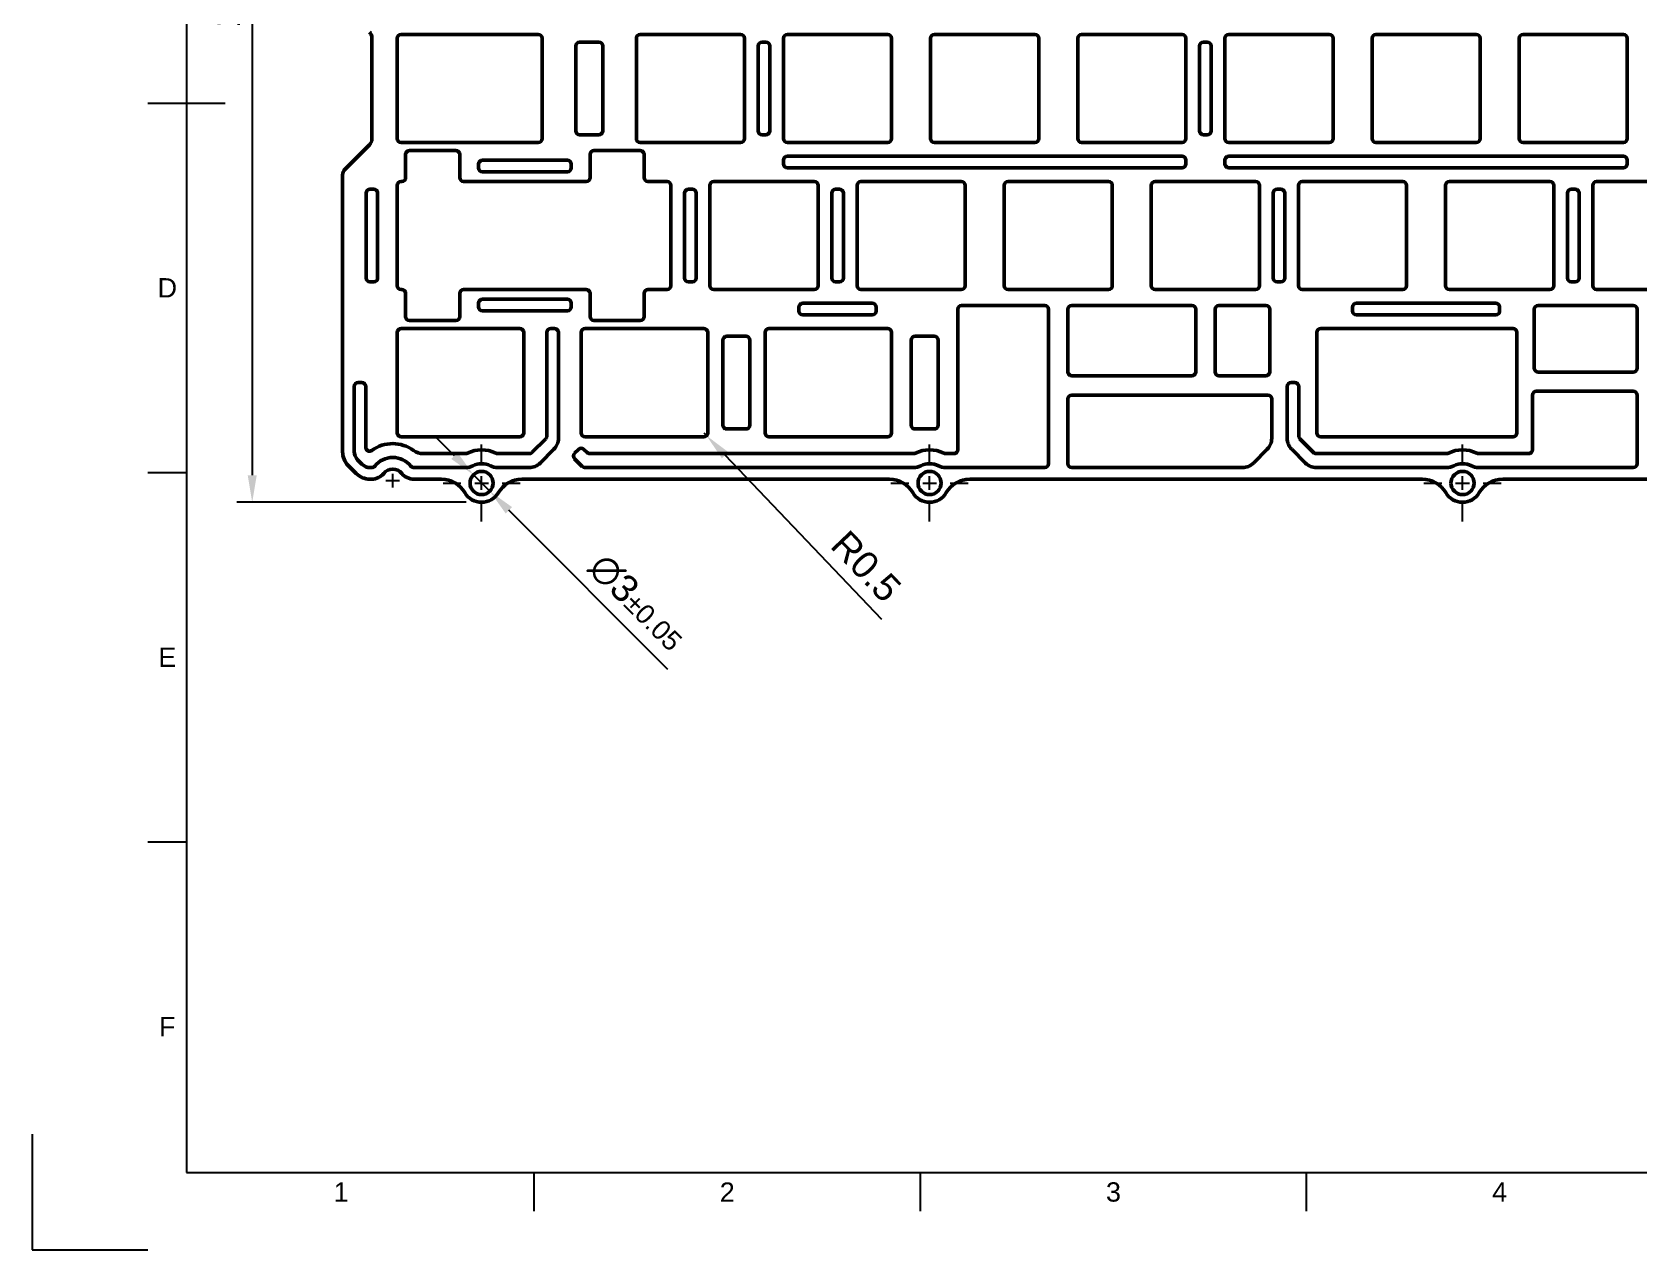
# Model space of a CAD drawing. Header units: millimetres. Extents: x 0 to 420, y 0 to 297.
# Drawn here: x 0 to 208, y 0 to 157.7 of the extents above; entities that cross this region are included whole.
import ezdxf
from ezdxf.enums import TextEntityAlignment as Align

# ---------------------------------------------------------------- set-up
doc = ezdxf.new("R2010")
doc.units = ezdxf.units.MM
doc.header["$LTSCALE"] = 0.75
doc.linetypes.add('CENTER2', pattern=[28.575, 19.05, -3.175, 3.175, -3.175])
for name, color, linetype, lineweight in [('Border', 7, 'Continuous', 25), ('Center Lines', 7, 'CENTER2', 25), ('Dimensions', 7, 'Continuous', 25), ('Visible', 7, 'Continuous', 50)]:
    doc.layers.add(name, color=color, linetype=linetype, lineweight=lineweight)
doc.styles.add('FusionTitle', font='arial.ttf')
doc.styles.get("Standard").update_dxf_attribs({"font": 'arial.ttf'})
doc.dimstyles.new('ISO-25', dxfattribs={"dimtxt": 3.5, "dimasz": 3.5, "dimexe": 2, "dimexo": 2, "dimgap": 1.5, "dimtad": 1, "dimdsep": 46, "dimtxsty": 'Standard', "dimcen": 0, "dimclrd": 256, "dimclre": 256, "dimclrt": 256, "dimazin": 2, "dimtp": 0.1, "dimtm": 0.1, "dimtfac": 0.714, "dimtmove": 0, "dimatfit": 3, "dimfxl": 1, "dimarcsym": 0})

# ---------------------------------------------------------------- blocks, each defined once
blk = doc.blocks.new('ISO_A3_SHEET')
at = {"layer": 'Border'}
for p, q in [((20, 287), (20, 10)), ((15, 148.5), (25, 148.5)), ((15, 100.66667), (20, 100.66667)), ((15, 52.83334), (20, 52.83334)), ((20, 10), (410, 10)), ((65, 5), (65, 10)), ((115, 5), (115, 10)), ((165, 5), (165, 10))]:
    blk.add_line(p, q, dxfattribs=at)
at = {"layer": 'Defpoints'}
for p, q in [((0, 15), (0, 0)), ((0, 0), (15, 0))]:
    blk.add_line(p, q, dxfattribs=at)
at = {"layer": 'Border', "style": 'FusionTitle'}
for s, p in [('D', (17.5, 124.58334)), ('E', (17.5, 76.75001)), ('F', (17.5, 28.91668)), ('1', (40, 7.5)), ('2', (90, 7.5)), ('3', (140, 7.5)), ('4', (190, 7.5))]:
    blk.add_text(s, height=2.5, dxfattribs=at).set_placement(p, align=Align.MIDDLE)
blk = doc.blocks.new('*U14')
at = {"layer": 'Center Lines', "color": 0, "ltscale": 0.75, "transparency": 16777216}
for p, q in [((0, 2.678906), (0, 5)), ((-5, 0), (-2.678906, 0)), ((2.678906, 0), (5, 0)), ((0, -5), (0, -2.678906))]:
    blk.add_line(p, q, dxfattribs=at)
at = {"layer": 'Center Lines', "color": 0, "linetype": 'Continuous', "ltscale": 0.75, "transparency": 16777216}
for p, q in [((-0.892969, 0), (0.892969, 0)), ((0, -0.892969), (0, 0.892969))]:
    blk.add_line(p, q, dxfattribs=at)
blk = doc.blocks.new('*U15')
at = {"layer": 'Center Lines', "color": 0, "ltscale": 0.75, "transparency": 16777216}
for p, q in [((0, 2.678906), (0, 5)), ((-5, 0), (-2.678906, 0)), ((2.678906, 0), (5, 0)), ((0, -5), (0, -2.678906))]:
    blk.add_line(p, q, dxfattribs=at)
at = {"layer": 'Center Lines', "color": 0, "linetype": 'Continuous', "ltscale": 0.75, "transparency": 16777216}
for p, q in [((-0.892969, 0), (0.892969, 0)), ((0, -0.892969), (0, 0.892969))]:
    blk.add_line(p, q, dxfattribs=at)
blk = doc.blocks.new('*U16')
at = {"layer": 'Center Lines', "color": 0, "ltscale": 0.75, "transparency": 16777216}
for p, q in [((0, 2.678906), (0, 5)), ((-5, 0), (-2.678906, 0)), ((2.678906, 0), (5, 0)), ((0, -5), (0, -2.678906))]:
    blk.add_line(p, q, dxfattribs=at)
at = {"layer": 'Center Lines', "color": 0, "linetype": 'Continuous', "ltscale": 0.75, "transparency": 16777216}
for p, q in [((-0.892969, 0), (0.892969, 0)), ((0, -0.892969), (0, 0.892969))]:
    blk.add_line(p, q, dxfattribs=at)
blk = doc.blocks.new('*U17')
at = {"layer": 'Center Lines', "color": 0, "linetype": 'Continuous', "ltscale": 0.75, "transparency": 16777216}
for p, q in [((-0.892969, 0), (0.892969, 0)), ((0, -0.892969), (0, 0.892969))]:
    blk.add_line(p, q, dxfattribs=at)
blk = doc.blocks.new('*D28')
at = {"layer": 'Defpoints', "color": 0, "transparency": 16777216}
for p in [(58.195471, 227.806452), (28.496986, 96.806952), (58.195471, 96.806952)]:
    blk.add_point(p, dxfattribs=at)
at = {"layer": 'Dimensions', "lineweight": -2, "transparency": 16777216}
for p, q in [((56.195471, 227.806452), (26.496986, 227.806452)), ((28.496986, 224.306452), (28.496986, 100.306952)), ((56.195471, 96.806952), (26.496986, 96.806952))]:
    blk.add_line(p, q, dxfattribs=at)
at = {"layer": 'Dimensions', "transparency": 16777216}
for points in [[(27.913653, 224.306452), (29.08032, 224.306452), (28.496986, 227.806452)], [(27.913653, 100.306952), (29.08032, 100.306952), (28.496986, 96.806952)]]:
    blk.add_solid(points, dxfattribs=at)
at = {"layer": 'Dimensions', "transparency": 16777216, "insert": (25.208787, 162.306702), "char_height": 3.5, "attachment_point": 5, "rotation": 90}
blk.add_mtext('131', dxfattribs=at)
blk = doc.blocks.new('*D31')
at = {"layer": 'Defpoints', "color": 0, "transparency": 16777216}
for p in [(57.135953, 100.368752), (59.25499, 98.245151)]:
    blk.add_point(p, dxfattribs=at)
at = {"layer": 'Dimensions', "lineweight": -2, "transparency": 16777216}
for p, q in [((54.663743, 102.846287), (52.191533, 105.323822)), ((57.135953, 100.368752), (59.25499, 98.245151)), ((82.307444, 75.14304), (61.727199, 95.767616))]:
    blk.add_line(p, q, dxfattribs=at)
at = {"layer": 'Dimensions', "transparency": 16777216}
for points in [[(55.076666, 103.258322), (54.250821, 102.434252), (57.135953, 100.368752)], [(62.140122, 96.179651), (61.314277, 95.355581), (59.25499, 98.245151)]]:
    blk.add_solid(points, dxfattribs=at)
at = {"layer": 'Dimensions', "transparency": 16777216, "insert": (78.383373, 83.867681), "char_height": 3.5, "attachment_point": 5, "rotation": 314.93837785}
blk.add_mtext('∅3{\\H2.499;±0.05}', dxfattribs=at)
blk = doc.blocks.new('*D32')
at = {"layer": 'Defpoints', "color": 0, "transparency": 16777216}
for p in [(86.964971, 105.800452), (87.309836, 105.438419)]:
    blk.add_point(p, dxfattribs=at)
at = {"layer": 'Dimensions', "lineweight": -2, "transparency": 16777216}
for p, q in [((86.964971, 105.800452), (87.309836, 105.438419)), ((109.993093, 81.625951), (89.723893, 102.904186))]:
    blk.add_line(p, q, dxfattribs=at)
at = {"layer": 'Dimensions', "transparency": 16777216}
blk.add_solid([(90.146265, 103.306529), (89.301521, 102.501844), (87.309836, 105.438419)], dxfattribs=at)
at = {"layer": 'Dimensions', "transparency": 16777216, "insert": (107.976778, 88.50828), "char_height": 3.5, "attachment_point": 5, "rotation": 313.60876588}
blk.add_mtext('R0.5', dxfattribs=at)

msp = doc.modelspace()

# ---------------------------------------------------------------- linework, layer by layer
at = {"layer": 'Visible'}
for p, q in [((43.983596, 156.986238, 0.75), (43.983596, 143.814665, 0.75)), ((47.271221, 143.900452, 0.75), (47.271221, 156.900452, 0.75)), ((47.771221, 157.400452, 0.75), (65.533721, 157.400452, 0.75)), ((66.033721, 156.900452, 0.75), (66.033721, 143.900452, 0.75)), ((70.880596, 156.400452, 0.75), (73.380596, 156.400452, 0.75)), ((78.227471, 143.900452, 0.75), (78.227471, 156.900452, 0.75)), ((78.727471, 157.400452, 0.75), (91.727471, 157.400452, 0.75)), ((92.227471, 156.900452, 0.75), (92.227471, 143.900452, 0.75)), ((94.502471, 156.400452, 0.75), (95.002471, 156.400452, 0.75)), ((97.277471, 143.900452, 0.75), (97.277471, 156.900452, 0.75)), ((97.777471, 157.400452, 0.75), (110.777471, 157.400452, 0.75)), ((111.277471, 156.900452, 0.75), (111.277471, 143.900452, 0.75)), ((116.327471, 143.900452, 0.75), (116.327471, 156.900452, 0.75)), ((116.827471, 157.400452, 0.75), (129.827471, 157.400452, 0.75)), ((130.327471, 156.900452, 0.75), (130.327471, 143.900452, 0.75)), ((135.377471, 143.900452, 0.75), (135.377471, 156.900452, 0.75)), ((135.877471, 157.400452, 0.75), (148.877471, 157.400452, 0.75)), ((149.377471, 156.900452, 0.75), (149.377471, 143.900452, 0.75)), ((151.652471, 156.400452, 0.75), (152.152471, 156.400452, 0.75)), ((154.427471, 143.900452, 0.75), (154.427471, 156.900452, 0.75)), ((154.927471, 157.400452, 0.75), (167.927471, 157.400452, 0.75)), ((168.427471, 156.900452, 0.75), (168.427471, 143.900452, 0.75)), ((173.477471, 143.900452, 0.75), (173.477471, 156.900452, 0.75)), ((173.977471, 157.400452, 0.75), (186.977471, 157.400452, 0.75)), ((187.477471, 156.900452, 0.75), (187.477471, 143.900452, 0.75)), ((192.527471, 143.900452, 0.75), (192.527471, 156.900452, 0.75)), ((193.027471, 157.400452, 0.75), (206.027471, 157.400452, 0.75)), ((206.527471, 156.900452, 0.75), (206.527471, 143.900452, 0.75)), ((70.380596, 144.900452, 0.75), (70.380596, 155.900452, 0.75)), ((73.880596, 155.900452, 0.75), (73.880596, 144.900452, 0.75)), ((94.002471, 144.900452, 0.75), (94.002471, 155.900452, 0.75)), ((95.502471, 155.900452, 0.75), (95.502471, 144.900452, 0.75)), ((151.152471, 144.900452, 0.75), (151.152471, 155.900452, 0.75)), ((152.652471, 155.900452, 0.75), (152.652471, 144.900452, 0.75)), ((73.380596, 144.400452, 0.75), (70.880596, 144.400452, 0.75)), ((95.002471, 144.400452, 0.75), (94.502471, 144.400452, 0.75)), ((152.152471, 144.400452, 0.75), (151.652471, 144.400452, 0.75)), ((43.690703, 143.107559, 0.75), (40.488864, 139.90572, 0.75)), ((65.533721, 143.400452, 0.75), (47.771221, 143.400452, 0.75)), ((48.358221, 138.850452, 0.75), (48.358221, 141.850452, 0.75)), ((48.858221, 142.350452, 0.75), (54.858221, 142.350452, 0.75)), ((55.358221, 141.850452, 0.75), (55.358221, 138.850452, 0.75)), ((72.234221, 138.850452, 0.75), (72.234221, 141.850452, 0.75)), ((72.734221, 142.350452, 0.75), (78.734221, 142.350452, 0.75)), ((91.727471, 143.400452, 0.75), (78.727471, 143.400452, 0.75)), ((79.234221, 141.850452, 0.75), (79.234221, 138.850452, 0.75)), ((110.777471, 143.400452, 0.75), (97.777471, 143.400452, 0.75)), ((97.777471, 141.625452, 0.75), (148.877471, 141.625452, 0.75)), ((129.827471, 143.400452, 0.75), (116.827471, 143.400452, 0.75)), ((148.877471, 143.400452, 0.75), (135.877471, 143.400452, 0.75)), ((167.927471, 143.400452, 0.75), (154.927471, 143.400452, 0.75)), ((154.927471, 141.625452, 0.75), (206.027471, 141.625452, 0.75)), ((186.977471, 143.400452, 0.75), (173.977471, 143.400452, 0.75)), ((206.027471, 143.400452, 0.75), (193.027471, 143.400452, 0.75)), ((57.796221, 140.100452, 0.75), (57.796221, 140.600452, 0.75)), ((58.296221, 141.100452, 0.75), (69.296221, 141.100452, 0.75)), ((69.296221, 139.600452, 0.75), (58.296221, 139.600452, 0.75)), ((69.796221, 140.600452, 0.75), (69.796221, 140.100452, 0.75)), ((97.277471, 140.625452, 0.75), (97.277471, 141.125452, 0.75)), ((148.877471, 140.125452, 0.75), (97.777471, 140.125452, 0.75)), ((149.377471, 141.125452, 0.75), (149.377471, 140.625452, 0.75)), ((154.427471, 140.625452, 0.75), (154.427471, 141.125452, 0.75)), ((206.027471, 140.125452, 0.75), (154.927471, 140.125452, 0.75)), ((206.527471, 141.125452, 0.75), (206.527471, 140.625452, 0.75)), ((40.195971, 103.342486, 0.75), (40.195971, 139.198613, 0.75)), ((43.733846, 137.350452, 0.75), (44.233846, 137.350452, 0.75)), ((47.271221, 124.850452, 0.75), (47.271221, 137.850452, 0.75)), ((47.771221, 138.350452, 0.75), (47.858221, 138.350452, 0.75)), ((55.858221, 138.350452, 0.75), (71.734221, 138.350452, 0.75)), ((79.734221, 138.350452, 0.75), (82.202471, 138.350452, 0.75)), ((82.702471, 137.850452, 0.75), (82.702471, 124.850452, 0.75)), ((84.977471, 137.350452, 0.75), (85.477471, 137.350452, 0.75)), ((87.752471, 124.850452, 0.75), (87.752471, 137.850452, 0.75)), ((88.252471, 138.350452, 0.75), (101.252471, 138.350452, 0.75)), ((101.752471, 137.850452, 0.75), (101.752471, 124.850452, 0.75)), ((104.027471, 137.350452, 0.75), (104.527471, 137.350452, 0.75)), ((106.802471, 124.850452, 0.75), (106.802471, 137.850452, 0.75)), ((107.302471, 138.350452, 0.75), (120.302471, 138.350452, 0.75)), ((120.802471, 137.850452, 0.75), (120.802471, 124.850452, 0.75)), ((125.852471, 124.850452, 0.75), (125.852471, 137.850452, 0.75)), ((126.352471, 138.350452, 0.75), (139.352471, 138.350452, 0.75)), ((139.852471, 137.850452, 0.75), (139.852471, 124.850452, 0.75)), ((144.902471, 124.850452, 0.75), (144.902471, 137.850452, 0.75)), ((145.402471, 138.350452, 0.75), (158.402471, 138.350452, 0.75)), ((158.902471, 137.850452, 0.75), (158.902471, 124.850452, 0.75)), ((161.177471, 137.350452, 0.75), (161.677471, 137.350452, 0.75)), ((163.952471, 124.850452, 0.75), (163.952471, 137.850452, 0.75)), ((164.452471, 138.350452, 0.75), (177.452471, 138.350452, 0.75)), ((177.952471, 137.850452, 0.75), (177.952471, 124.850452, 0.75)), ((183.002471, 124.850452, 0.75), (183.002471, 137.850452, 0.75)), ((183.502471, 138.350452, 0.75), (196.502471, 138.350452, 0.75)), ((197.002471, 137.850452, 0.75), (197.002471, 124.850452, 0.75)), ((199.277471, 137.350452, 0.75), (199.777471, 137.350452, 0.75)), ((202.052471, 124.850452, 0.75), (202.052471, 137.850452, 0.75)), ((202.552471, 138.350452, 0.75), (215.552471, 138.350452, 0.75)), ((43.233846, 125.850452, 0.75), (43.233846, 136.850452, 0.75)), ((44.733846, 136.850452, 0.75), (44.733846, 125.850452, 0.75)), ((84.477471, 125.850452, 0.75), (84.477471, 136.850452, 0.75)), ((85.977471, 136.850452, 0.75), (85.977471, 125.850452, 0.75)), ((103.527471, 125.850452, 0.75), (103.527471, 136.850452, 0.75)), ((105.027471, 136.850452, 0.75), (105.027471, 125.850452, 0.75)), ((160.677471, 125.850452, 0.75), (160.677471, 136.850452, 0.75)), ((162.177471, 136.850452, 0.75), (162.177471, 125.850452, 0.75)), ((198.777471, 125.850452, 0.75), (198.777471, 136.850452, 0.75)), ((200.277471, 136.850452, 0.75), (200.277471, 125.850452, 0.75)), ((44.233846, 125.350452, 0.75), (43.733846, 125.350452, 0.75)), ((85.477471, 125.350452, 0.75), (84.977471, 125.350452, 0.75)), ((104.527471, 125.350452, 0.75), (104.027471, 125.350452, 0.75)), ((161.677471, 125.350452, 0.75), (161.177471, 125.350452, 0.75)), ((199.777471, 125.350452, 0.75), (199.277471, 125.350452, 0.75)), ((47.858221, 124.350452, 0.75), (47.771221, 124.350452, 0.75)), ((48.358221, 120.850452, 0.75), (48.358221, 123.850452, 0.75)), ((55.358221, 123.850452, 0.75), (55.358221, 120.850452, 0.75)), ((71.734221, 124.350452, 0.75), (55.858221, 124.350452, 0.75)), ((58.296221, 123.100452, 0.75), (69.296221, 123.100452, 0.75)), ((72.234221, 120.850452, 0.75), (72.234221, 123.850452, 0.75)), ((79.234221, 123.850452, 0.75), (79.234221, 120.850452, 0.75)), ((82.202471, 124.350452, 0.75), (79.734221, 124.350452, 0.75)), ((101.252471, 124.350452, 0.75), (88.252471, 124.350452, 0.75)), ((120.302471, 124.350452, 0.75), (107.302471, 124.350452, 0.75)), ((139.352471, 124.350452, 0.75), (126.352471, 124.350452, 0.75)), ((158.402471, 124.350452, 0.75), (145.402471, 124.350452, 0.75)), ((177.452471, 124.350452, 0.75), (164.452471, 124.350452, 0.75)), ((196.502471, 124.350452, 0.75), (183.502471, 124.350452, 0.75)), ((215.552471, 124.350452, 0.75), (202.552471, 124.350452, 0.75)), ((57.796221, 122.100452, 0.75), (57.796221, 122.600452, 0.75)), ((69.296221, 121.600452, 0.75), (58.296221, 121.600452, 0.75)), ((69.796221, 122.600452, 0.75), (69.796221, 122.100452, 0.75)), ((99.277471, 121.575452, 0.75), (99.277471, 122.075452, 0.75)), ((99.777471, 122.575452, 0.75), (108.777471, 122.575452, 0.75)), ((108.777471, 121.075452, 0.75), (99.777471, 121.075452, 0.75)), ((109.277471, 122.075452, 0.75), (109.277471, 121.575452, 0.75)), ((119.833721, 103.606452, 0.75), (119.833721, 121.800452, 0.75)), ((120.333721, 122.300452, 0.75), (131.102471, 122.300452, 0.75)), ((131.602471, 121.800452, 0.75), (131.602471, 101.806452, 0.75)), ((134.102471, 113.693282, 0.75), (134.102471, 121.800452, 0.75)), ((134.602471, 122.300452, 0.75), (150.152471, 122.300452, 0.75)), ((150.652471, 121.800452, 0.75), (150.652471, 113.693282, 0.75)), ((153.152471, 113.693282, 0.75), (153.152471, 121.800452, 0.75)), ((153.652471, 122.300452, 0.75), (159.739971, 122.300452, 0.75)), ((160.239971, 121.800452, 0.75), (160.239971, 113.693282, 0.75)), ((170.952471, 121.575452, 0.75), (170.952471, 122.075452, 0.75)), ((171.452471, 122.575452, 0.75), (189.502471, 122.575452, 0.75)), ((189.502471, 121.075452, 0.75), (171.452471, 121.075452, 0.75)), ((190.002471, 122.075452, 0.75), (190.002471, 121.575452, 0.75)), ((194.489971, 114.178452, 0.75), (194.489971, 121.800452, 0.75)), ((194.989971, 122.300452, 0.75), (207.302471, 122.300452, 0.75)), ((207.802471, 121.800452, 0.75), (207.802471, 114.178452, 0.75)), ((47.271221, 105.800452, 0.75), (47.271221, 118.800452, 0.75)), ((47.771221, 119.300452, 0.75), (63.152471, 119.300452, 0.75)), ((54.858221, 120.350452, 0.75), (48.858221, 120.350452, 0.75)), ((63.652471, 118.800452, 0.75), (63.652471, 105.800452, 0.75)), ((66.639971, 105.386112, 0.75), (66.639971, 118.800452, 0.75)), ((67.139971, 119.300452, 0.75), (67.639971, 119.300452, 0.75)), ((68.139971, 118.800452, 0.75), (68.139971, 105.086112, 0.75)), ((71.083721, 105.800452, 0.75), (71.083721, 118.800452, 0.75)), ((71.583721, 119.300452, 0.75), (86.964971, 119.300452, 0.75)), ((78.734221, 120.350452, 0.75), (72.734221, 120.350452, 0.75)), ((87.464971, 118.800452, 0.75), (87.464971, 105.800452, 0.75)), ((94.896221, 105.800452, 0.75), (94.896221, 118.800452, 0.75)), ((95.396221, 119.300452, 0.75), (110.777471, 119.300452, 0.75)), ((111.277471, 118.800452, 0.75), (111.277471, 105.800452, 0.75)), ((166.333721, 105.800452, 0.75), (166.333721, 118.800452, 0.75)), ((166.833721, 119.300452, 0.75), (191.739971, 119.300452, 0.75)), ((192.239971, 118.800452, 0.75), (192.239971, 105.800452, 0.75)), ((89.430596, 106.800452, 0.75), (89.430596, 117.800452, 0.75)), ((89.930596, 118.300452, 0.75), (92.430596, 118.300452, 0.75)), ((92.930596, 117.800452, 0.75), (92.930596, 106.800452, 0.75)), ((113.805596, 106.800452, 0.75), (113.805596, 117.800452, 0.75)), ((114.305596, 118.300452, 0.75), (116.805596, 118.300452, 0.75)), ((117.305596, 117.800452, 0.75), (117.305596, 106.800452, 0.75)), ((150.152471, 113.193282, 0.75), (134.602471, 113.193282, 0.75)), ((159.739971, 113.193282, 0.75), (153.652471, 113.193282, 0.75)), ((207.302471, 113.678452, 0.75), (194.989971, 113.678452, 0.75)), ((41.695971, 103.377772, 0.75), (41.695971, 111.800452, 0.75)), ((42.195971, 112.300452, 0.75), (42.695971, 112.300452, 0.75)), ((43.195971, 111.800452, 0.75), (43.195971, 103.918841, 0.75)), ((134.602471, 110.693282, 0.75), (159.989971, 110.693282, 0.75)), ((162.489971, 105.086112, 0.75), (162.489971, 111.800452, 0.75)), ((162.989971, 112.300452, 0.75), (163.489971, 112.300452, 0.75)), ((163.989971, 111.800452, 0.75), (163.989971, 105.386112, 0.75)), ((194.239971, 103.606452, 0.75), (194.239971, 110.678452, 0.75)), ((194.739971, 111.178452, 0.75), (207.302471, 111.178452, 0.75)), ((207.802471, 110.678452, 0.75), (207.802471, 101.806452, 0.75)), ((134.102471, 101.806452, 0.75), (134.102471, 110.193282, 0.75)), ((160.489971, 110.193282, 0.75), (160.489971, 105.086112, 0.75)), ((92.430596, 106.300452, 0.75), (89.930596, 106.300452, 0.75)), ((116.805596, 106.300452, 0.75), (114.305596, 106.300452, 0.75)), ((63.152471, 105.300452, 0.75), (47.771221, 105.300452, 0.75)), ((64.713864, 103.252898, 0.75), (66.493525, 105.032559, 0.75)), ((86.964971, 105.300452, 0.75), (71.583721, 105.300452, 0.75)), ((110.777471, 105.300452, 0.75), (95.396221, 105.300452, 0.75)), ((164.136418, 105.032559, 0.75), (165.916078, 103.252898, 0.75)), ((191.739971, 105.300452, 0.75), (166.833721, 105.300452, 0.75)), ((42.135311, 102.317112, 0.75), (42.706631, 101.745792, 0.75)), ((50.592827, 103.106452, 0.75), (56.132948, 103.106452, 0.75)), ((60.257994, 103.106452, 0.75), (64.360311, 103.106452, 0.75)), ((67.554185, 103.671898, 0.75), (65.774525, 101.892238, 0.75)), ((70.230418, 103.160005, 0.75), (70.733971, 103.663558, 0.75)), ((71.230418, 101.452898, 0.75), (70.230418, 102.452898, 0.75)), ((71.441078, 103.663558, 0.75), (71.851738, 103.252898, 0.75)), ((72.205291, 103.106452, 0.75), (114.132948, 103.106452, 0.75)), ((118.257994, 103.106452, 0.75), (119.333721, 103.106452, 0.75)), ((159.904185, 103.671898, 0.75), (158.124524, 101.892238, 0.75)), ((164.855418, 101.892238, 0.75), (163.075758, 103.671898, 0.75)), ((166.269631, 103.106452, 0.75), (183.133325, 103.106452, 0.75)), ((187.258371, 103.106452, 0.75), (193.739971, 103.106452, 0.75)), ((41.963738, 100.539185, 0.75), (40.928204, 101.574719, 0.75)), ((43.959944, 101.306452, 0.75), (43.767291, 101.306452, 0.75)), ((56.132948, 101.306452, 0.75), (49.412319, 101.306452, 0.75)), ((64.360311, 101.306452, 0.75), (60.257994, 101.306452, 0.75)), ((114.132948, 101.306452, 0.75), (71.583971, 101.306452, 0.75)), ((131.102471, 101.306452, 0.75), (118.257994, 101.306452, 0.75)), ((156.710311, 101.306452, 0.75), (134.602471, 101.306452, 0.75)), ((183.133325, 101.306452, 0.75), (166.269631, 101.306452, 0.75)), ((207.302471, 101.306452, 0.75), (187.258371, 101.306452, 0.75)), ((43.960346, 99.806952, 0.75), (43.731505, 99.806952, 0.75)), ((52.999319, 99.806952, 0.75), (49.411917, 99.806952, 0.75)), ((110.999319, 99.806952, 0.75), (63.391624, 99.806952, 0.75)), ((121.391624, 99.806952, 0.75), (179.999696, 99.806952, 0.75)), ((213.460346, 99.806952, 0.75), (190.392001, 99.806952, 0.75))]:
    msp.add_line(p, q, dxfattribs=at)
at = {"layer": 'Visible', "extrusion": (0, 0, -1)}
for centre in [(-58.195471, 99.306952, -0.75), (-116.195471, 99.306952, -0.75), (-185.195848, 99.306952, -0.75)]:
    msp.add_circle(centre, 1.5, dxfattribs=at)
at = {"layer": 'Visible'}
for centre, radius, start, end in [((42.983596, 156.986238, 0.75), 1, 0, 45), ((42.983596, 143.814665, 0.75), 1, 315, 0), ((97.777471, 141.125452, 0.75), 0.5, 90, 180), ((148.877471, 141.125452, 0.75), 0.5, 0, 90), ((97.777471, 140.625452, 0.75), 0.5, 180, 270), ((148.877471, 140.625452, 0.75), 0.5, 270, 0), ((47.858221, 138.850452, 0.75), 0.5, 270, 0), ((55.858221, 138.850452, 0.75), 0.5, 180, 270), ((71.734221, 138.850452, 0.75), 0.5, 270, 0), ((79.734221, 138.850452, 0.75), 0.5, 180, 270), ((47.858221, 123.850452, 0.75), 0.5, 0, 90), ((55.858221, 123.850452, 0.75), 0.5, 90, 180), ((71.734221, 123.850452, 0.75), 0.5, 0, 90), ((79.734221, 123.850452, 0.75), 0.5, 90, 180), ((120.333721, 121.800452, 0.75), 0.5, 90, 180), ((42.695971, 111.800452, 0.75), 0.5, 0, 90), ((194.739971, 110.678452, 0.75), 0.5, 90, 180), ((43.195971, 103.377772, 0.75), 1.5, 180, 225), ((46.686132, 99.61148, 0.75), 3, 38.839043, 141.160957), ((56.132948, 103.606452, 0.75), 0.5, 270, 297.279937), ((60.257994, 103.606452, 0.75), 0.5, 242.720063, 270), ((71.087525, 103.310005, 0.75), 0.5, 45, 135), ((72.205291, 103.606452, 0.75), 0.5, 225, 270), ((119.333721, 103.606452, 0.75), 0.5, 270, 0), ((183.133325, 103.606452, 0.75), 0.5, 270, 297.279937), ((187.258371, 103.606452, 0.75), 0.5, 242.720063, 270), ((43.767291, 102.806452, 0.75), 1.5, 225, 270), ((43.959944, 101.806452, 0.75), 0.5, 270, 321.160957), ((49.412319, 101.806452, 0.75), 0.5, 218.839043, 270), ((58.195471, 99.306952, 0.75), 2.5, 62.720063, 117.279937), ((64.360311, 103.306452, 0.75), 2, 270, 315), ((114.132948, 103.306452, 0.75), 2, 270, 297.279937), ((116.195471, 99.306952, 0.75), 2.5, 62.720063, 117.279937), ((118.257994, 103.306452, 0.75), 2, 242.720063, 270), ((166.269631, 103.306452, 0.75), 2, 225, 270), ((185.195848, 99.306952, 0.75), 2.5, 62.720063, 117.279937), ((207.302471, 101.806452, 0.75), 0.5, 270, 0), ((52.999319, 96.306952, 0.75), 3.5, 30, 90), ((58.195471, 99.306952, 0.75), 2.5, 210, 330), ((63.391624, 96.306952, 0.75), 3.5, 90, 150), ((110.999319, 96.306952, 0.75), 3.5, 30, 90), ((116.195471, 99.306952, 0.75), 2.5, 210, 330), ((121.391624, 96.306952, 0.75), 3.5, 90, 150), ((179.999696, 96.306952, 0.75), 3.5, 30, 90), ((185.195848, 99.306952, 0.75), 2.5, 210, 330), ((190.392001, 96.306952, 0.75), 3.5, 90, 150)]:
    msp.add_arc(centre, radius, start, end, dxfattribs=at)
at = {"layer": 'Visible', "extrusion": (0, 0, -1)}
for centre, radius, start, end in [((-47.771221, 156.900452, -0.75), 0.5, 0, 90), ((-65.533721, 156.900452, -0.75), 0.5, 90, 180), ((-70.880596, 155.900452, -0.75), 0.5, 0, 90), ((-73.380596, 155.900452, -0.75), 0.5, 90, 180), ((-78.727471, 156.900452, -0.75), 0.5, 0, 90), ((-91.727471, 156.900452, -0.75), 0.5, 90, 180), ((-94.502471, 155.900452, -0.75), 0.5, 0, 90), ((-95.002471, 155.900452, -0.75), 0.5, 90, 180), ((-97.777471, 156.900452, -0.75), 0.5, 0, 90), ((-110.777471, 156.900452, -0.75), 0.5, 90, 180), ((-116.827471, 156.900452, -0.75), 0.5, 0, 90), ((-129.827471, 156.900452, -0.75), 0.5, 90, 180), ((-135.877471, 156.900452, -0.75), 0.5, 0, 90), ((-148.877471, 156.900452, -0.75), 0.5, 90, 180), ((-151.652471, 155.900452, -0.75), 0.5, 0, 90), ((-152.152471, 155.900452, -0.75), 0.5, 90, 180), ((-154.927471, 156.900452, -0.75), 0.5, 0, 90), ((-167.927471, 156.900452, -0.75), 0.5, 90, 180), ((-173.977471, 156.900452, -0.75), 0.5, 0, 90), ((-186.977471, 156.900452, -0.75), 0.5, 90, 180), ((-193.027471, 156.900452, -0.75), 0.5, 0, 90), ((-206.027471, 156.900452, -0.75), 0.5, 90, 180), ((-47.771221, 143.900452, -0.75), 0.5, 270, 0), ((-65.533721, 143.900452, -0.75), 0.5, 180, 270), ((-70.880596, 144.900452, -0.75), 0.5, 270, 0), ((-73.380596, 144.900452, -0.75), 0.5, 180, 270), ((-78.727471, 143.900452, -0.75), 0.5, 270, 0), ((-91.727471, 143.900452, -0.75), 0.5, 180, 270), ((-94.502471, 144.900452, -0.75), 0.5, 270, 0), ((-95.002471, 144.900452, -0.75), 0.5, 180, 270), ((-97.777471, 143.900452, -0.75), 0.5, 270, 0), ((-110.777471, 143.900452, -0.75), 0.5, 180, 270), ((-116.827471, 143.900452, -0.75), 0.5, 270, 0), ((-129.827471, 143.900452, -0.75), 0.5, 180, 270), ((-135.877471, 143.900452, -0.75), 0.5, 270, 0), ((-148.877471, 143.900452, -0.75), 0.5, 180, 270), ((-151.652471, 144.900452, -0.75), 0.5, 270, 0), ((-152.152471, 144.900452, -0.75), 0.5, 180, 270), ((-154.927471, 143.900452, -0.75), 0.5, 270, 0), ((-167.927471, 143.900452, -0.75), 0.5, 180, 270), ((-173.977471, 143.900452, -0.75), 0.5, 270, 0), ((-186.977471, 143.900452, -0.75), 0.5, 180, 270), ((-193.027471, 143.900452, -0.75), 0.5, 270, 0), ((-206.027471, 143.900452, -0.75), 0.5, 180, 270), ((-48.858221, 141.850452, -0.75), 0.5, 0, 90), ((-54.858221, 141.850452, -0.75), 0.5, 90, 180), ((-72.734221, 141.850452, -0.75), 0.5, 0, 90), ((-78.734221, 141.850452, -0.75), 0.5, 90, 180), ((-154.927471, 141.125452, -0.75), 0.5, 0, 90), ((-206.027471, 141.125452, -0.75), 0.5, 90, 180), ((-41.195971, 139.198613, -0.75), 1, 0, 45), ((-58.296221, 140.600452, -0.75), 0.5, 0, 90), ((-58.296221, 140.100452, -0.75), 0.5, 270, 0), ((-69.296221, 140.600452, -0.75), 0.5, 90, 180), ((-69.296221, 140.100452, -0.75), 0.5, 180, 270), ((-154.927471, 140.625452, -0.75), 0.5, 270, 0), ((-206.027471, 140.625452, -0.75), 0.5, 180, 270), ((-43.733846, 136.850452, -0.75), 0.5, 0, 90), ((-44.233846, 136.850452, -0.75), 0.5, 90, 180), ((-47.771221, 137.850452, -0.75), 0.5, 0, 90), ((-82.202471, 137.850452, -0.75), 0.5, 90, 180), ((-84.977471, 136.850452, -0.75), 0.5, 0, 90), ((-85.477471, 136.850452, -0.75), 0.5, 90, 180), ((-88.252471, 137.850452, -0.75), 0.5, 0, 90), ((-101.252471, 137.850452, -0.75), 0.5, 90, 180), ((-104.027471, 136.850452, -0.75), 0.5, 0, 90), ((-104.527471, 136.850452, -0.75), 0.5, 90, 180), ((-107.302471, 137.850452, -0.75), 0.5, 0, 90), ((-120.302471, 137.850452, -0.75), 0.5, 90, 180), ((-126.352471, 137.850452, -0.75), 0.5, 0, 90), ((-139.352471, 137.850452, -0.75), 0.5, 90, 180), ((-145.402471, 137.850452, -0.75), 0.5, 0, 90), ((-158.402471, 137.850452, -0.75), 0.5, 90, 180), ((-161.177471, 136.850452, -0.75), 0.5, 0, 90), ((-161.677471, 136.850452, -0.75), 0.5, 90, 180), ((-164.452471, 137.850452, -0.75), 0.5, 0, 90), ((-177.452471, 137.850452, -0.75), 0.5, 90, 180), ((-183.502471, 137.850452, -0.75), 0.5, 0, 90), ((-196.502471, 137.850452, -0.75), 0.5, 90, 180), ((-199.277471, 136.850452, -0.75), 0.5, 0, 90), ((-199.777471, 136.850452, -0.75), 0.5, 90, 180), ((-202.552471, 137.850452, -0.75), 0.5, 0, 90), ((-43.733846, 125.850452, -0.75), 0.5, 270, 0), ((-44.233846, 125.850452, -0.75), 0.5, 180, 270), ((-47.771221, 124.850452, -0.75), 0.5, 270, 0), ((-82.202471, 124.850452, -0.75), 0.5, 180, 270), ((-84.977471, 125.850452, -0.75), 0.5, 270, 0), ((-85.477471, 125.850452, -0.75), 0.5, 180, 270), ((-88.252471, 124.850452, -0.75), 0.5, 270, 0), ((-101.252471, 124.850452, -0.75), 0.5, 180, 270), ((-104.027471, 125.850452, -0.75), 0.5, 270, 0), ((-104.527471, 125.850452, -0.75), 0.5, 180, 270), ((-107.302471, 124.850452, -0.75), 0.5, 270, 0), ((-120.302471, 124.850452, -0.75), 0.5, 180, 270), ((-126.352471, 124.850452, -0.75), 0.5, 270, 0), ((-139.352471, 124.850452, -0.75), 0.5, 180, 270), ((-145.402471, 124.850452, -0.75), 0.5, 270, 0), ((-158.402471, 124.850452, -0.75), 0.5, 180, 270), ((-161.177471, 125.850452, -0.75), 0.5, 270, 0), ((-161.677471, 125.850452, -0.75), 0.5, 180, 270), ((-164.452471, 124.850452, -0.75), 0.5, 270, 0), ((-177.452471, 124.850452, -0.75), 0.5, 180, 270), ((-183.502471, 124.850452, -0.75), 0.5, 270, 0), ((-196.502471, 124.850452, -0.75), 0.5, 180, 270), ((-199.277471, 125.850452, -0.75), 0.5, 270, 0), ((-199.777471, 125.850452, -0.75), 0.5, 180, 270), ((-202.552471, 124.850452, -0.75), 0.5, 270, 0), ((-58.296221, 122.600452, -0.75), 0.5, 0, 90), ((-69.296221, 122.600452, -0.75), 0.5, 90, 180), ((-48.858221, 120.850452, -0.75), 0.5, 270, 0), ((-54.858221, 120.850452, -0.75), 0.5, 180, 270), ((-58.296221, 122.100452, -0.75), 0.5, 270, 0), ((-69.296221, 122.100452, -0.75), 0.5, 180, 270), ((-72.734221, 120.850452, -0.75), 0.5, 270, 0), ((-78.734221, 120.850452, -0.75), 0.5, 180, 270), ((-99.777471, 122.075452, -0.75), 0.5, 0, 90), ((-99.777471, 121.575452, -0.75), 0.5, 270, 0), ((-108.777471, 122.075452, -0.75), 0.5, 90, 180), ((-108.777471, 121.575452, -0.75), 0.5, 180, 270), ((-131.102471, 121.800452, -0.75), 0.5, 90, 180), ((-134.602471, 121.800452, -0.75), 0.5, 0, 90), ((-150.152471, 121.800452, -0.75), 0.5, 90, 180), ((-153.652471, 121.800452, -0.75), 0.5, 0, 90), ((-159.739971, 121.800452, -0.75), 0.5, 90, 180), ((-171.452471, 122.075452, -0.75), 0.5, 0, 90), ((-171.452471, 121.575452, -0.75), 0.5, 270, 0), ((-189.502471, 122.075452, -0.75), 0.5, 90, 180), ((-189.502471, 121.575452, -0.75), 0.5, 180, 270), ((-194.989971, 121.800452, -0.75), 0.5, 0, 90), ((-207.302471, 121.800452, -0.75), 0.5, 90, 180), ((-47.771221, 118.800452, -0.75), 0.5, 0, 90), ((-63.152471, 118.800452, -0.75), 0.5, 90, 180), ((-67.139971, 118.800452, -0.75), 0.5, 0, 90), ((-67.639971, 118.800452, -0.75), 0.5, 90, 180), ((-71.583721, 118.800452, -0.75), 0.5, 0, 90), ((-86.964971, 118.800452, -0.75), 0.5, 90, 180), ((-95.396221, 118.800452, -0.75), 0.5, 0, 90), ((-110.777471, 118.800452, -0.75), 0.5, 90, 180), ((-166.833721, 118.800452, -0.75), 0.5, 0, 90), ((-191.739971, 118.800452, -0.75), 0.5, 90, 180), ((-89.930596, 117.800452, -0.75), 0.5, 0, 90), ((-92.430596, 117.800452, -0.75), 0.5, 90, 180), ((-114.305596, 117.800452, -0.75), 0.5, 0, 90), ((-116.805596, 117.800452, -0.75), 0.5, 90, 180), ((-134.602471, 113.693282, -0.75), 0.5, 270, 0), ((-150.152471, 113.693282, -0.75), 0.5, 180, 270), ((-153.652471, 113.693282, -0.75), 0.5, 270, 0), ((-159.739971, 113.693282, -0.75), 0.5, 180, 270), ((-194.989971, 114.178452, -0.75), 0.5, 270, 0), ((-207.302471, 114.178452, -0.75), 0.5, 180, 270), ((-42.195971, 111.800452, -0.75), 0.5, 0, 90), ((-134.602471, 110.193282, -0.75), 0.5, 0, 90), ((-159.989971, 110.193282, -0.75), 0.5, 90, 180), ((-162.989971, 111.800452, -0.75), 0.5, 0, 90), ((-163.489971, 111.800452, -0.75), 0.5, 90, 180), ((-207.302471, 110.678452, -0.75), 0.5, 90, 180), ((-89.930596, 106.800452, -0.75), 0.5, 270, 0), ((-92.430596, 106.800452, -0.75), 0.5, 180, 270), ((-114.305596, 106.800452, -0.75), 0.5, 270, 0), ((-116.805596, 106.800452, -0.75), 0.5, 180, 270), ((-46.686132, 99.91148, -0.75), 4.5, 53.270914, 126.943709), ((-47.771221, 105.800452, -0.75), 0.5, 270, 0), ((-63.152471, 105.800452, -0.75), 0.5, 180, 270), ((-66.139971, 105.386112, -0.75), 0.5, 180, 225), ((-66.139971, 105.086112, -0.75), 2, 180, 225), ((-71.583721, 105.800452, -0.75), 0.5, 270, 0), ((-86.964971, 105.800452, -0.75), 0.5, 180, 270), ((-95.396221, 105.800452, -0.75), 0.5, 270, 0), ((-110.777471, 105.800452, -0.75), 0.5, 180, 270), ((-158.489971, 105.086112, -0.75), 2, 180, 225), ((-164.489971, 105.086112, -0.75), 2, 315, 0), ((-164.489971, 105.386112, -0.75), 0.5, 315, 0), ((-166.833721, 105.800452, -0.75), 0.5, 270, 0), ((-191.739971, 105.800452, -0.75), 0.5, 180, 270), ((-42.695971, 103.342486, -0.75), 2.5, 315, 0), ((-43.695971, 103.918841, -0.75), 0.5, 233.270914, 0), ((-50.592827, 105.106452, -0.75), 2, 270, 306.943709), ((-58.195471, 99.606952, -0.75), 4, 62.720063, 117.279937), ((-64.360311, 103.606452, -0.75), 0.5, 225, 270), ((-70.583971, 102.806452, -0.75), 0.5, 315, 45), ((-114.132948, 103.606452, -0.75), 0.5, 242.720063, 270), ((-116.195471, 99.606952, -0.75), 4, 62.720063, 117.279937), ((-118.257994, 103.606452, -0.75), 0.5, 270, 297.279937), ((-166.269631, 103.606452, -0.75), 0.5, 270, 315), ((-185.195848, 99.606952, -0.75), 4, 62.720063, 117.279937), ((-193.739971, 103.606452, -0.75), 0.5, 180, 270), ((-43.731505, 102.306952, -0.75), 2.5, 270, 315), ((-43.960346, 101.806952, -0.75), 2, 218.849552, 270), ((-46.686132, 99.61148, -0.75), 1.5, 38.849552, 141.150448), ((-49.411917, 101.806952, -0.75), 2, 270, 321.150448), ((-56.132948, 103.306452, -0.75), 2, 242.720063, 270), ((-60.257994, 103.306452, -0.75), 2, 270, 297.279937), ((-71.583971, 101.806452, -0.75), 0.5, 270, 315), ((-131.102471, 101.806452, -0.75), 0.5, 180, 270), ((-134.602471, 101.806452, -0.75), 0.5, 270, 0), ((-156.710311, 103.306452, -0.75), 2, 225, 270), ((-183.133325, 103.306452, -0.75), 2, 242.720063, 270), ((-187.258371, 103.306452, -0.75), 2, 270, 297.279937)]:
    msp.add_arc(centre, radius, start, end, dxfattribs=at)

# ---------------------------------------------------------------- block references
at = {"layer": 'Border'}
msp.add_blockref('ISO_A3_SHEET', (0, 0), dxfattribs=at)
at = {"layer": 'Center Lines', "ltscale": 0.75}
for name, p in [('*U16', (58.195471, 99.306952)), ('*U15', (116.195471, 99.306952)), ('*U14', (185.195848, 99.306952)), ('*U17', (46.686132, 99.61148))]:
    msp.add_blockref(name, p, dxfattribs=at)

# ---------------------------------------------------------------- dimensions: what is measured, and where the dimension line sits
at = {"layer": 'Dimensions'}
dim = msp.add_aligned_dim(p1=(58.195471, 227.806452), p2=(58.195471, 96.806952), distance=-29.698485, dimstyle='ISO-25', override={"dimlfac": 1, "dimclrd": 256, "dimclre": 256}, dxfattribs=at)
dim.commit()
dim.dimension.update_dxf_attribs({"geometry": '*D28', "text_midpoint": (25.208787, 162.306702)})
dim = msp.add_diameter_dim_2p(p1=(57.135953, 100.368752), p2=(59.25499, 98.245151), dimstyle='ISO-25', override={"dimgap": 1.5, "dimlfac": 1, "dimtol": 1, "dimlim": 0, "dimtp": 0.05, "dimtm": 0.05}, dxfattribs=at)
dim.commit()
dim.dimension.update_dxf_attribs({"geometry": '*D31', "text_midpoint": (75.98732, 81.476778), "dimtype": 163})
dim = msp.add_radius_dim(center=(86.964971, 105.800452), mpoint=(87.309836, 105.438419), dimstyle='ISO-25', override={"dimlfac": 1, "dimse1": 1}, dxfattribs=at)
dim.commit()
dim.dimension.update_dxf_attribs({"geometry": '*D32', "text_midpoint": (105.596768, 86.241133), "dimtype": 164})

doc.saveas('drawing.dxf')
